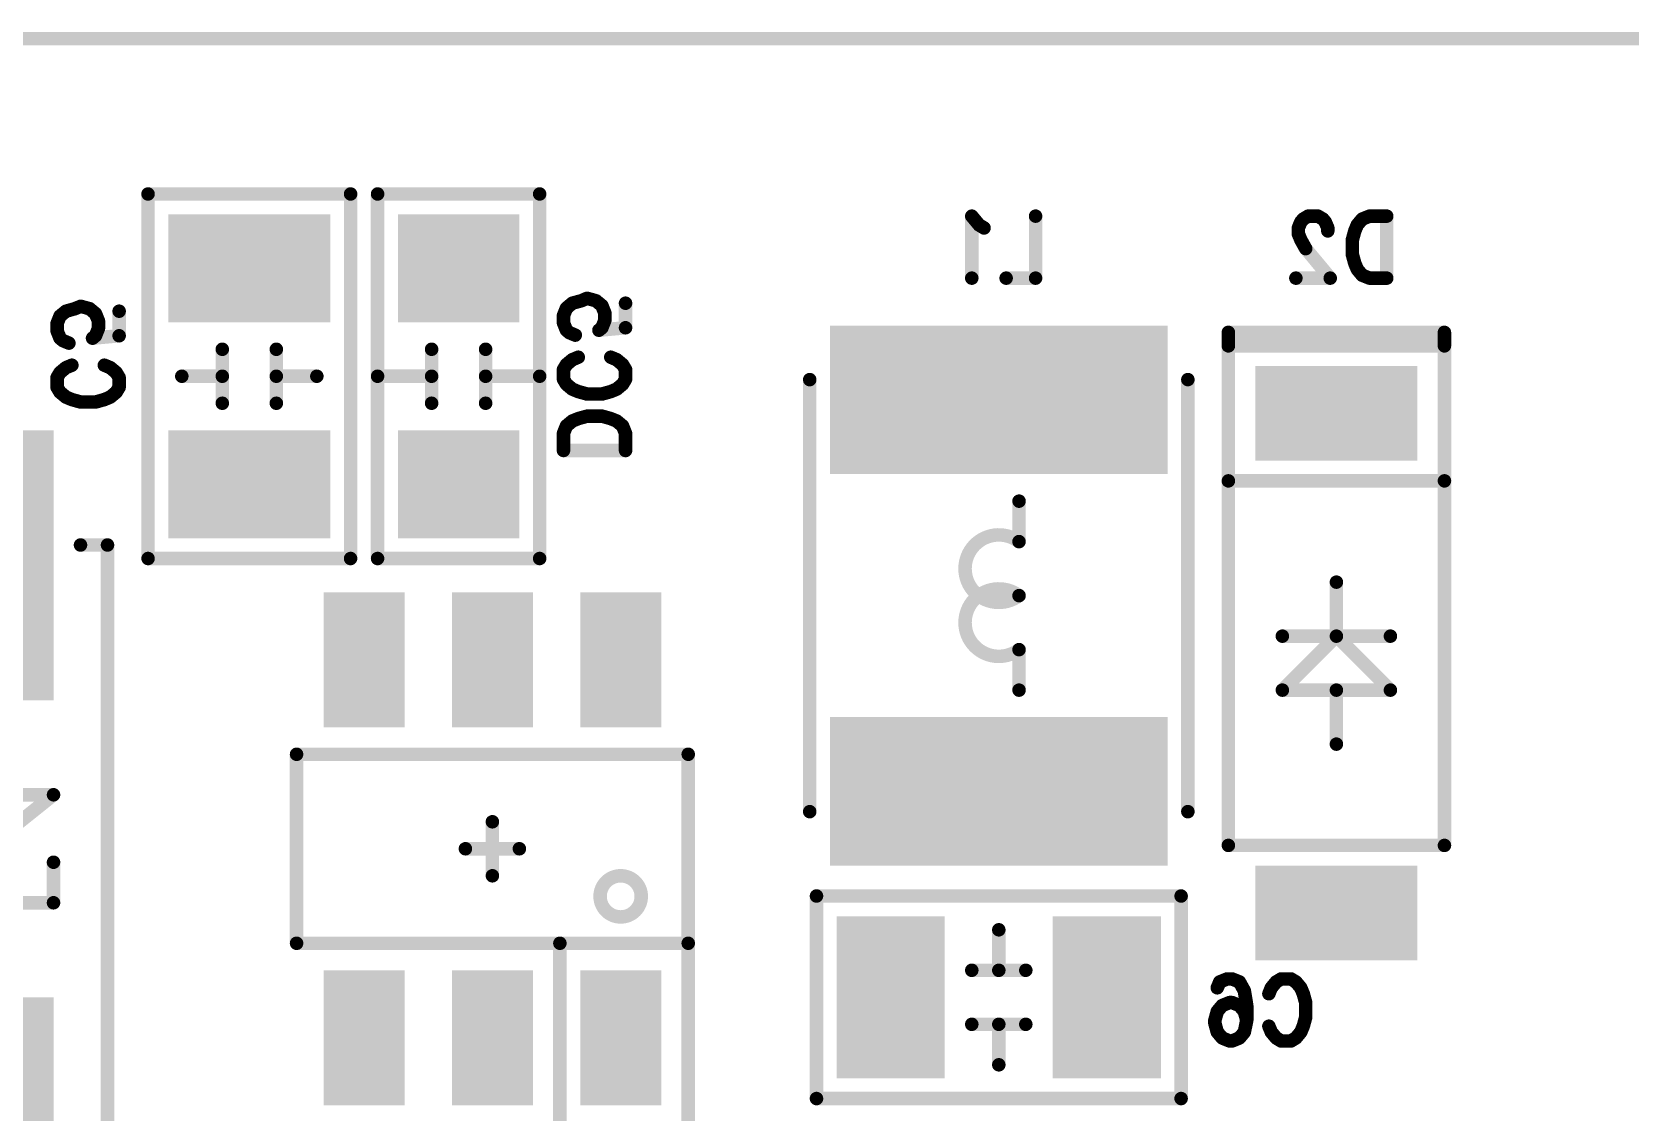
# Model space of a CAD drawing. Extents: x 100 to 134.1, y 89.8 to 141.6.
# Drawn here: x 114.59 to 126.42, y 133.55 to 141.55 of the extents above; entities that cross this region are included whole.
import ezdxf

# ---------------------------------------------------------------- set-up
doc = ezdxf.new("R2010")
doc.units = 0
doc.layers.get('0').update_dxf_attribs({"linetype": 'CONTINUOUS'})
doc.layers.add('MASK-BOTTOM_PHO', color=5, linetype='CONTINUOUS')
doc.layers.add('SILK-BOTTOM_PHO', color=14, linetype='CONTINUOUS')

# ---------------------------------------------------------------- blocks, each defined once
blk = doc.blocks.new('SQUARE_21')
blk.add_solid([(0.999998, 0.999998), (0.999998, -0.999998), (-0.999998, 0.999998), (-0.999998, -0.999998)])
blk = doc.blocks.new('SQUARE_10')
blk.add_solid([(0.350012, 0.350012), (0.350012, -0.350012), (-0.350012, 0.350012), (-0.350012, -0.350012)])
blk = doc.blocks.new('SQUARE_122')
blk.add_solid([(0.299974, 0.299974), (0.299974, -0.299974), (-0.299974, 0.299974), (-0.299974, -0.299974)])
blk = doc.blocks.new('SQUARE_152')
blk.add_solid([(0.550036, 0.550036), (0.550036, -0.550036), (-0.550036, 0.550036), (-0.550036, -0.550036)])
blk = doc.blocks.new('SQUARE_165')
blk.add_solid([(0.40005, 0.40005), (0.40005, -0.40005), (-0.40005, 0.40005), (-0.40005, -0.40005)])
blk = doc.blocks.new('ROUND_1')
at = {"const_width": 0.050038}
blk.add_lwpolyline([(-0.025018, 0, 1), (0.025018, 0, 1)], format="xyb", close=True, dxfattribs=at)

msp = doc.modelspace()

# ---------------------------------------------------------------- linework, layer by layer
at = {"layer": 'MASK-BOTTOM_PHO'}
for points, const_width in [([(133.999986, 141.500098), (100.000054, 141.500098)], 0.100076), ([(116.000022, 139.800076), (116.400072, 139.800076)], 0.8001), ([(117.700044, 139.800076), (117.80012, 139.800076)], 0.8001), ([(122.450098, 138.82497), (121.05005, 138.82497)], 1.100072), ([(124.000006, 138.724894), (124.499878, 138.724894)], 0.700024), ([(116.000022, 138.199876), (116.400072, 138.199876)], 0.8001), ([(117.700044, 138.199876), (117.80012, 138.199876)], 0.8001), ([(117.050058, 136.700006), (117.050058, 137.100056)], 0.599948), ([(118.000018, 136.700006), (118.000018, 137.100056)], 0.599948), ([(118.949978, 136.700006), (118.949978, 137.100056)], 0.599948), ([(122.450098, 135.925052), (121.05005, 135.925052)], 1.100072), ([(124.000006, 135.024876), (124.499878, 135.024876)], 0.700024), ([(120.949974, 134.599934), (120.949974, 134.199884)], 0.8001), ([(122.54992, 134.599934), (122.54992, 134.199884)], 0.8001), ([(117.050058, 133.89991), (117.050058, 134.29996)], 0.599948), ([(118.000018, 133.89991), (118.000018, 134.29996)], 0.599948), ([(118.949978, 133.89991), (118.949978, 134.29996)], 0.599948)]:
    msp.add_lwpolyline(points, dxfattribs=dict(at, const_width=const_width))
at = {"layer": 'SILK-BOTTOM_PHO', "const_width": 0.100076}
for points in [[(133.999986, 141.500098), (100.000054, 141.500098)], [(116.949982, 140.349986), (115.450112, 140.349986)], [(115.450112, 140.349986), (115.450112, 137.649966)], [(116.949982, 137.649966), (116.949982, 140.349986)], [(118.35003, 140.349986), (117.14988, 140.349986)], [(117.14988, 140.349986), (117.14988, 137.649966)], [(118.35003, 137.649966), (118.35003, 140.349986)], [(121.604532, 140.12037), (121.549922, 140.185902)], [(121.549922, 140.185902), (121.549922, 139.72667)], [(122.022616, 140.185902), (122.022616, 139.72667)], [(124.0409, 140.185902), (124.004578, 140.164058)], [(124.113544, 140.185902), (124.0409, 140.185902)], [(124.15012, 140.164058), (124.113544, 140.185902)], [(124.49556, 140.185902), (124.44095, 140.164058)], [(124.622814, 140.185902), (124.49556, 140.185902)], [(124.622814, 140.185902), (124.622814, 139.72667)], [(121.640854, 140.098526), (121.604532, 140.12037)], [(123.98629, 140.142214), (123.968256, 140.098526)], [(123.968256, 140.098526), (123.968256, 140.054584)], [(124.004578, 140.164058), (123.98629, 140.142214)], [(124.168154, 140.142214), (124.15012, 140.164058)], [(124.186442, 140.098526), (124.168154, 140.142214)], [(124.186442, 140.076682), (124.186442, 140.098526)], [(124.38634, 140.076682), (124.368306, 140.010896)], [(124.404628, 140.12037), (124.38634, 140.076682)], [(124.44095, 140.164058), (124.404628, 140.12037)], [(123.968256, 140.054584), (123.98629, 140.010896)], [(123.98629, 140.010896), (124.022612, 139.945364)], [(124.368306, 140.010896), (124.368306, 139.901676)], [(124.022612, 139.945364), (124.204476, 139.72667)], [(124.368306, 139.901676), (124.38634, 139.83589)], [(124.38634, 139.83589), (124.404628, 139.792202)], [(122.022616, 139.72667), (121.80443, 139.72667)], [(124.204476, 139.72667), (123.949968, 139.72667)], [(124.404628, 139.792202), (124.44095, 139.748514)], [(124.44095, 139.748514), (124.49556, 139.72667)], [(124.49556, 139.72667), (124.622814, 139.72667)], [(114.84229, 139.481814), (114.798348, 139.445492)], [(114.907822, 139.500102), (114.84229, 139.481814)], [(114.95151, 139.518136), (114.907822, 139.500102)], [(115.017296, 139.500102), (114.95151, 139.518136)], [(115.060984, 139.463526), (115.017296, 139.500102)], [(115.23599, 139.481814), (115.23599, 139.29995)], [(118.548404, 139.50442), (118.52656, 139.450064)], [(118.592092, 139.540996), (118.548404, 139.50442)], [(118.657878, 139.55903), (118.592092, 139.540996)], [(118.701566, 139.577318), (118.657878, 139.55903)], [(118.767098, 139.55903), (118.701566, 139.577318)], [(118.81104, 139.522708), (118.767098, 139.55903)], [(118.832884, 139.468098), (118.81104, 139.522708)], [(118.986046, 139.540996), (118.986046, 139.359132)], [(114.798348, 139.445492), (114.776504, 139.390882)], [(114.776504, 139.390882), (114.776504, 139.336272)], [(115.082828, 139.40917), (115.060984, 139.463526)], [(115.082828, 139.35456), (115.082828, 139.40917)], [(118.52656, 139.450064), (118.52656, 139.395454)], [(118.52656, 139.395454), (118.548404, 139.340844)], [(118.986046, 139.359132), (118.788942, 139.340844)], [(118.788942, 139.340844), (118.81104, 139.359132)], [(118.81104, 139.359132), (118.832884, 139.413742)], [(118.832884, 139.413742), (118.832884, 139.468098)], [(114.776504, 139.336272), (114.798348, 139.281916)], [(114.798348, 139.281916), (114.820192, 139.263628)], [(114.820192, 139.263628), (114.864134, 139.24534)], [(115.23599, 139.29995), (115.03914, 139.281916)], [(115.03914, 139.281916), (115.060984, 139.29995)], [(115.060984, 139.29995), (115.082828, 139.35456)], [(118.548404, 139.340844), (118.570248, 139.32281)], [(118.570248, 139.32281), (118.613936, 139.304522)], [(125.050042, 139.325096), (123.450096, 139.325096)], [(123.450096, 139.325096), (123.450096, 139.22502)], [(125.050042, 139.22502), (125.050042, 139.325096)], [(116.000022, 138.800078), (116.000022, 139.199874)], [(116.400072, 138.800078), (116.400072, 139.199874)], [(117.54993, 138.800078), (117.54993, 139.199874)], [(117.94998, 138.800078), (117.94998, 139.199874)], [(118.548404, 139.086336), (118.592092, 139.122658)], [(118.592092, 139.122658), (118.636034, 139.140946)], [(118.876572, 139.140946), (118.92026, 139.122658)], [(118.92026, 139.122658), (118.963948, 139.086336)], [(125.050042, 139.22502), (123.450096, 139.22502)], [(123.450096, 139.22502), (123.450096, 138.225022)], [(125.050042, 138.225022), (125.050042, 139.22502)], [(114.776504, 138.990832), (114.798348, 139.027154)], [(114.798348, 139.027154), (114.84229, 139.06373)], [(114.84229, 139.06373), (114.885978, 139.081764)], [(115.126516, 139.081764), (115.170204, 139.06373)], [(115.170204, 139.06373), (115.214146, 139.027154)], [(115.214146, 139.027154), (115.23599, 138.990832)], [(116.000022, 138.999976), (115.700048, 138.999976)], [(116.400072, 138.999976), (116.700046, 138.999976)], [(117.14988, 138.999976), (117.54993, 138.999976)], [(118.35003, 138.999976), (117.94998, 138.999976)], [(118.52656, 139.050014), (118.548404, 139.086336)], [(118.52656, 138.97737), (118.52656, 139.050014)], [(118.963948, 139.086336), (118.986046, 139.050014)], [(118.986046, 139.050014), (118.986046, 138.97737)], [(114.776504, 138.918188), (114.776504, 138.990832)], [(114.798348, 138.881866), (114.776504, 138.918188)], [(114.84229, 138.845544), (114.798348, 138.881866)], [(115.214146, 138.881866), (115.170204, 138.845544)], [(115.23599, 138.918188), (115.214146, 138.881866)], [(115.23599, 138.990832), (115.23599, 138.918188)], [(118.548404, 138.940794), (118.52656, 138.97737)], [(118.592092, 138.904472), (118.548404, 138.940794)], [(118.636034, 138.886438), (118.592092, 138.904472)], [(118.701566, 138.86815), (118.636034, 138.886438)], [(118.876572, 138.886438), (118.81104, 138.86815)], [(118.92026, 138.904472), (118.876572, 138.886438)], [(118.963948, 138.940794), (118.92026, 138.904472)], [(118.986046, 138.97737), (118.963948, 138.940794)], [(120.350026, 138.975084), (120.350026, 135.774938)], [(123.150122, 135.774938), (123.150122, 138.975084)], [(114.885978, 138.827256), (114.84229, 138.845544)], [(114.95151, 138.808968), (114.885978, 138.827256)], [(115.060984, 138.808968), (114.95151, 138.808968)], [(115.126516, 138.827256), (115.060984, 138.808968)], [(115.170204, 138.845544), (115.126516, 138.827256)], [(118.81104, 138.86815), (118.701566, 138.86815)], [(118.592092, 138.668252), (118.548404, 138.63193)], [(118.636034, 138.686286), (118.592092, 138.668252)], [(118.701566, 138.704574), (118.636034, 138.686286)], [(118.81104, 138.704574), (118.701566, 138.704574)], [(118.876572, 138.686286), (118.81104, 138.704574)], [(118.92026, 138.668252), (118.876572, 138.686286)], [(118.963948, 138.63193), (118.92026, 138.668252)], [(118.548404, 138.63193), (118.52656, 138.57732)], [(118.52656, 138.57732), (118.52656, 138.450066)], [(118.986046, 138.57732), (118.963948, 138.63193)], [(118.986046, 138.450066), (118.986046, 138.57732)], [(118.986046, 138.450066), (118.52656, 138.450066)], [(125.050042, 138.225022), (123.450096, 138.225022)], [(123.450096, 138.225022), (123.450096, 135.525002)], [(125.050042, 135.525002), (125.050042, 138.225022)], [(121.899934, 137.774934), (121.899934, 138.074908)], [(114.949986, 137.750042), (115.149884, 137.750042)], [(115.149884, 137.750042), (115.149884, 133.150102)], [(115.450112, 137.649966), (116.949982, 137.649966)], [(117.14988, 137.649966), (118.35003, 137.649966)], [(124.249942, 137.07491), (124.249942, 137.47496)], [(124.649992, 137.07491), (123.849892, 137.07491)], [(123.849892, 136.675114), (124.249942, 137.07491)], [(124.249942, 137.07491), (124.649992, 136.675114)], [(121.899934, 136.975088), (121.899934, 136.675114)], [(124.649992, 136.675114), (123.849892, 136.675114)], [(124.249942, 136.675114), (124.249942, 136.275064)], [(119.450104, 136.19988), (116.549932, 136.19988)], [(116.549932, 136.19988), (116.549932, 134.800086)], [(119.450104, 134.800086), (119.450104, 136.19988)], [(112.750092, 135.899906), (114.750088, 135.899906)], [(114.750088, 135.899906), (113.75009, 135.10006)], [(118.000018, 135.700008), (118.000018, 135.299958)], [(118.199916, 135.50011), (117.80012, 135.50011)], [(123.450096, 135.525002), (125.050042, 135.525002)], [(114.750088, 135.10006), (114.750088, 135.400034)], [(112.750092, 135.10006), (114.750088, 135.10006)], [(123.100084, 135.150098), (120.400064, 135.150098)], [(120.400064, 135.150098), (120.400064, 133.649974)], [(123.100084, 133.649974), (123.100084, 135.150098)], [(121.750074, 134.599934), (121.750074, 134.899908)], [(116.549932, 134.800086), (119.450104, 134.800086)], [(119.450104, 134.800086), (118.49989, 134.800086)], [(118.49989, 134.800086), (118.49989, 133.450076)], [(119.450104, 133.450076), (119.450104, 134.800086)], [(121.549922, 134.599934), (121.949972, 134.599934)], [(123.368054, 134.470394), (123.386342, 134.514082)], [(123.386342, 134.514082), (123.440952, 134.535926)], [(123.440952, 134.535926), (123.477274, 134.535926)], [(123.477274, 134.535926), (123.531884, 134.514082)], [(123.531884, 134.514082), (123.568206, 134.44855)], [(123.768104, 134.470394), (123.804426, 134.514082)], [(123.804426, 134.514082), (123.841002, 134.535926)], [(123.841002, 134.535926), (123.913646, 134.535926)], [(123.913646, 134.535926), (123.949968, 134.514082)], [(123.949968, 134.514082), (123.98629, 134.470394)], [(123.568206, 134.44855), (123.58624, 134.339076)], [(123.75007, 134.426452), (123.768104, 134.470394)], [(123.98629, 134.470394), (124.004578, 134.426452)], [(124.004578, 134.426452), (124.022612, 134.36092)], [(123.35002, 134.229602), (123.368054, 134.295388)], [(123.368054, 134.295388), (123.40463, 134.339076)], [(123.40463, 134.339076), (123.458986, 134.36092)], [(123.458986, 134.36092), (123.477274, 134.36092)], [(123.477274, 134.36092), (123.531884, 134.339076)], [(123.531884, 134.339076), (123.568206, 134.295388)], [(123.568206, 134.295388), (123.58624, 134.229602)], [(123.58624, 134.339076), (123.58624, 134.229602)], [(124.022612, 134.36092), (124.022612, 134.251446)], [(121.549922, 134.199884), (121.949972, 134.199884)], [(121.750074, 134.199884), (121.750074, 133.89991)], [(123.35002, 134.207758), (123.35002, 134.229602)], [(123.368054, 134.142226), (123.35002, 134.207758)], [(123.58624, 134.229602), (123.568206, 134.142226)], [(123.768104, 134.142226), (123.75007, 134.185914)], [(124.004578, 134.185914), (123.98629, 134.142226)], [(124.022612, 134.251446), (124.004578, 134.185914)], [(123.40463, 134.098538), (123.368054, 134.142226)], [(123.458986, 134.07644), (123.40463, 134.098538)], [(123.477274, 134.07644), (123.458986, 134.07644)], [(123.531884, 134.098538), (123.477274, 134.07644)], [(123.568206, 134.142226), (123.531884, 134.098538)], [(123.804426, 134.098538), (123.768104, 134.142226)], [(123.841002, 134.07644), (123.804426, 134.098538)], [(123.913646, 134.07644), (123.841002, 134.07644)], [(123.949968, 134.098538), (123.913646, 134.07644)], [(123.98629, 134.142226), (123.949968, 134.098538)], [(120.400064, 133.649974), (123.100084, 133.649974)]]:
    msp.add_lwpolyline(points, dxfattribs=at)
for points in [[(121.89968, 137.775188, 1.9987143), (121.900188, 137.375138)], [(121.900188, 137.374884, 1.9987143), (121.89968, 136.974834)]]:
    msp.add_lwpolyline(points, format="xyb", dxfattribs=at)
msp.add_lwpolyline([(118.797578, 135.147558, 1), (119.102378, 135.147558, 1)], format="xyb", close=True, dxfattribs=at)

# ---------------------------------------------------------------- block references
at = {"layer": 'MASK-BOTTOM_PHO'}
for name, p in [('SQUARE_165', (116.000022, 139.800076)), ('SQUARE_165', (116.400072, 139.800076)), ('SQUARE_165', (117.700044, 139.800076)), ('SQUARE_165', (117.80012, 139.800076)), ('SQUARE_152', (121.05005, 138.82497)), ('SQUARE_152', (122.450098, 138.82497)), ('SQUARE_10', (124.000006, 138.724894)), ('SQUARE_10', (124.499878, 138.724894)), ('SQUARE_21', (113.75009, 137.599928)), ('SQUARE_165', (116.000022, 138.199876)), ('SQUARE_165', (116.400072, 138.199876)), ('SQUARE_165', (117.700044, 138.199876)), ('SQUARE_165', (117.80012, 138.199876)), ('SQUARE_122', (117.050058, 137.100056)), ('SQUARE_122', (118.000018, 137.100056)), ('SQUARE_122', (118.949978, 137.100056)), ('SQUARE_122', (117.050058, 136.700006)), ('SQUARE_122', (118.000018, 136.700006)), ('SQUARE_122', (118.949978, 136.700006)), ('SQUARE_152', (121.05005, 135.925052)), ('SQUARE_152', (122.450098, 135.925052)), ('SQUARE_10', (124.000006, 135.024876)), ('SQUARE_10', (124.499878, 135.024876)), ('SQUARE_165', (120.949974, 134.599934)), ('SQUARE_165', (122.54992, 134.599934)), ('SQUARE_122', (117.050058, 134.29996)), ('SQUARE_122', (118.000018, 134.29996)), ('SQUARE_122', (118.949978, 134.29996)), ('SQUARE_165', (120.949974, 134.199884)), ('SQUARE_165', (122.54992, 134.199884)), ('SQUARE_21', (113.75009, 133.400038)), ('SQUARE_122', (117.050058, 133.89991)), ('SQUARE_122', (118.000018, 133.89991)), ('SQUARE_122', (118.949978, 133.89991))]:
    msp.add_blockref(name, p, dxfattribs=at)
at = {"layer": 'SILK-BOTTOM_PHO'}
for p in [(115.450112, 140.349986), (116.949982, 140.349986), (117.14988, 140.349986), (118.35003, 140.349986), (121.549922, 140.185902), (122.022616, 140.185902), (124.0409, 140.185902), (124.113544, 140.185902), (124.49556, 140.185902), (124.622814, 140.185902), (124.622814, 140.185902), (121.604532, 140.12037), (121.640854, 140.098526), (123.968256, 140.098526), (123.98629, 140.142214), (124.004578, 140.164058), (124.15012, 140.164058), (124.168154, 140.142214), (124.186442, 140.098526), (124.186442, 140.076682), (124.38634, 140.076682), (124.404628, 140.12037), (124.44095, 140.164058), (123.968256, 140.054584), (123.98629, 140.010896), (124.368306, 140.010896), (124.022612, 139.945364), (124.368306, 139.901676), (124.38634, 139.83589), (121.549922, 139.72667), (121.80443, 139.72667), (122.022616, 139.72667), (123.949968, 139.72667), (124.204476, 139.72667), (124.404628, 139.792202), (124.44095, 139.748514), (124.49556, 139.72667), (124.622814, 139.72667), (124.622814, 139.72667), (114.84229, 139.481814), (114.907822, 139.500102), (114.95151, 139.518136), (115.017296, 139.500102), (115.23599, 139.481814), (118.548404, 139.50442), (118.592092, 139.540996), (118.657878, 139.55903), (118.701566, 139.577318), (118.767098, 139.55903), (118.81104, 139.522708), (118.986046, 139.540996), (114.776504, 139.390882), (114.798348, 139.445492), (115.060984, 139.463526), (115.082828, 139.40917), (118.52656, 139.450064), (118.52656, 139.395454), (118.81104, 139.359132), (118.832884, 139.468098), (118.832884, 139.413742), (118.986046, 139.359132), (114.776504, 139.336272), (114.798348, 139.281916), (114.820192, 139.263628), (114.864134, 139.24534), (115.03914, 139.281916), (115.060984, 139.29995), (115.082828, 139.35456), (115.23599, 139.29995), (118.548404, 139.340844), (118.570248, 139.32281), (118.613936, 139.304522), (118.788942, 139.340844), (123.450096, 139.325096), (125.050042, 139.325096), (116.000022, 139.199874), (116.400072, 139.199874), (117.54993, 139.199874), (117.94998, 139.199874), (118.592092, 139.122658), (118.636034, 139.140946), (118.876572, 139.140946), (118.92026, 139.122658), (123.450096, 139.22502), (123.450096, 139.22502), (125.050042, 139.22502), (125.050042, 139.22502), (114.798348, 139.027154), (114.84229, 139.06373), (114.885978, 139.081764), (115.126516, 139.081764), (115.170204, 139.06373), (115.214146, 139.027154), (115.700048, 138.999976), (116.000022, 138.999976), (116.400072, 138.999976), (116.700046, 138.999976), (117.14988, 138.999976), (117.54993, 138.999976), (117.94998, 138.999976), (118.35003, 138.999976), (118.52656, 139.050014), (118.548404, 139.086336), (118.963948, 139.086336), (118.986046, 139.050014), (114.776504, 138.990832), (114.776504, 138.918188), (114.798348, 138.881866), (115.214146, 138.881866), (115.23599, 138.990832), (115.23599, 138.918188), (118.52656, 138.97737), (118.548404, 138.940794), (118.592092, 138.904472), (118.636034, 138.886438), (118.876572, 138.886438), (118.92026, 138.904472), (118.963948, 138.940794), (118.986046, 138.97737), (120.350026, 138.975084), (123.150122, 138.975084), (114.84229, 138.845544), (114.885978, 138.827256), (114.95151, 138.808968), (115.060984, 138.808968), (115.126516, 138.827256), (115.170204, 138.845544), (116.000022, 138.800078), (116.400072, 138.800078), (117.54993, 138.800078), (117.94998, 138.800078), (118.701566, 138.86815), (118.81104, 138.86815), (118.592092, 138.668252), (118.636034, 138.686286), (118.701566, 138.704574), (118.81104, 138.704574), (118.876572, 138.686286), (118.92026, 138.668252), (118.52656, 138.57732), (118.548404, 138.63193), (118.963948, 138.63193), (118.986046, 138.57732), (118.52656, 138.450066), (118.52656, 138.450066), (118.986046, 138.450066), (118.986046, 138.450066), (123.450096, 138.225022), (123.450096, 138.225022), (125.050042, 138.225022), (125.050042, 138.225022), (121.899934, 138.074908), (114.949986, 137.750042), (115.149884, 137.750042), (121.89968, 137.775188), (121.899934, 137.774934), (115.450112, 137.649966), (116.949982, 137.649966), (116.949982, 137.649966), (117.14988, 137.649966), (118.35003, 137.649966), (118.35003, 137.649966), (124.249942, 137.47496), (121.900188, 137.375138), (121.900188, 137.374884), (123.849892, 137.07491), (124.249942, 137.07491), (124.249942, 137.07491), (124.649992, 137.07491), (121.89968, 136.974834), (121.899934, 136.975088), (121.899934, 136.675114), (123.849892, 136.675114), (124.249942, 136.675114), (124.649992, 136.675114), (124.649992, 136.675114), (116.549932, 136.19988), (119.450104, 136.19988), (124.249942, 136.275064), (114.750088, 135.899906), (118.000018, 135.700008), (120.350026, 135.774938), (123.150122, 135.774938), (117.80012, 135.50011), (118.199916, 135.50011), (123.450096, 135.525002), (125.050042, 135.525002), (125.050042, 135.525002), (114.750088, 135.400034), (118.000018, 135.299958), (114.750088, 135.10006), (120.400064, 135.150098), (123.100084, 135.150098), (121.750074, 134.899908), (116.549932, 134.800086), (118.49989, 134.800086), (119.450104, 134.800086), (119.450104, 134.800086), (119.450104, 134.800086), (121.549922, 134.599934), (121.750074, 134.599934), (121.949972, 134.599934), (123.386342, 134.514082), (123.440952, 134.535926), (123.477274, 134.535926), (123.531884, 134.514082), (123.804426, 134.514082), (123.841002, 134.535926), (123.913646, 134.535926), (123.949968, 134.514082), (123.368054, 134.470394), (123.568206, 134.44855), (123.75007, 134.426452), (123.768104, 134.470394), (123.98629, 134.470394), (124.004578, 134.426452), (123.368054, 134.295388), (123.368054, 134.295388), (123.40463, 134.339076), (123.458986, 134.36092), (123.477274, 134.36092), (123.531884, 134.339076), (123.568206, 134.295388), (123.58624, 134.339076), (124.022612, 134.36092), (121.549922, 134.199884), (121.750074, 134.199884), (121.949972, 134.199884), (123.35002, 134.229602), (123.35002, 134.207758), (123.58624, 134.229602), (123.58624, 134.229602), (123.75007, 134.185914), (124.004578, 134.185914), (124.022612, 134.251446), (123.368054, 134.142226), (123.368054, 134.142226), (123.40463, 134.098538), (123.458986, 134.07644), (123.477274, 134.07644), (123.531884, 134.098538), (123.568206, 134.142226), (123.768104, 134.142226), (123.804426, 134.098538), (123.841002, 134.07644), (123.913646, 134.07644), (123.949968, 134.098538), (123.98629, 134.142226), (121.750074, 133.89991), (120.400064, 133.649974), (120.400064, 133.649974), (123.100084, 133.649974)]:
    msp.add_blockref('ROUND_1', p, dxfattribs=at)

doc.saveas('drawing.dxf')
